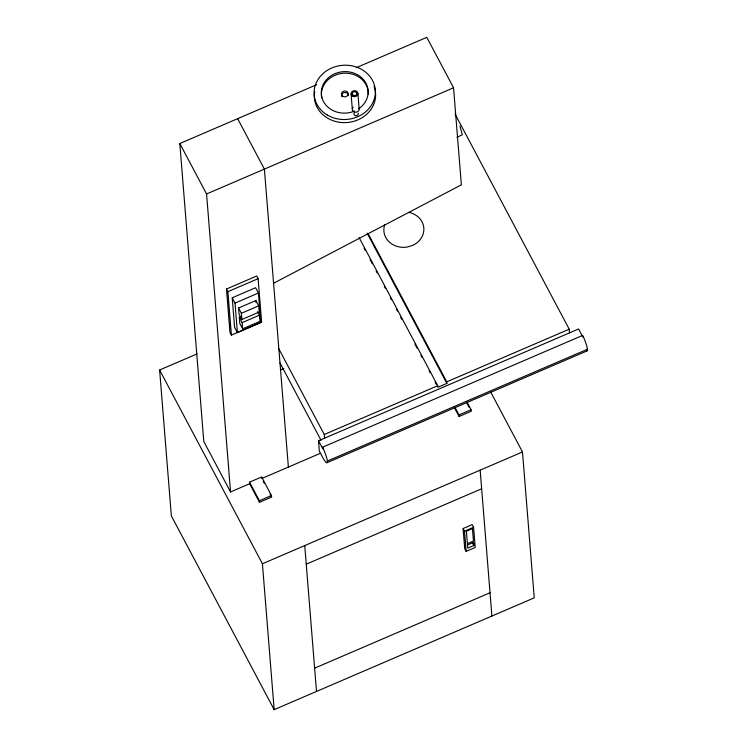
<?xml version="1.0" encoding="UTF-8"?>
<svg xmlns="http://www.w3.org/2000/svg" width="747" height="747" viewBox="0 0 747 747"><rect width="100%" height="100%" fill="white"/><g stroke="black" fill="none" stroke-linecap="round" stroke-linejoin="round"><path stroke-width="1.12" d="M273.579 283.253L461.366 184.854L453.55 87.782L426.798 37.35L356.263 67.678M232.224 297.792L255.614 287.716L258.425 293.02L260.796 322.508L237.415 332.583L234.595 327.279L232.224 297.792L235.044 303.105L237.415 332.583M235.044 303.105L258.425 293.02M249.657 483.72L259.508 502.301L271.609 497.1L271.478 495.541L261.627 476.969L249.526 482.17L249.657 483.72L230.543 491.937L203.791 441.496L179.812 143.536L316.719 84.672M230.543 491.937L206.574 193.968L453.55 87.782M456.94 137.28L462.309 134.787L459.919 125.841M226.481 289.014L256.716 276.007L258.126 278.659L261.627 322.116L231.383 335.114L229.973 332.462L226.481 289.014L227.891 291.666L231.383 335.114M227.891 291.666L258.126 278.659M238.564 308.007L255.904 300.546L258.723 305.859L259.218 312.05L241.879 319.501L239.059 314.198L238.564 308.007L241.384 313.31L241.879 319.501M241.384 313.31L258.723 305.859M257.594 311.63L259.47 315.169L259.965 321.359L242.626 328.811L239.815 323.507L239.311 317.316L241.356 316.439M242.626 328.811L242.131 322.629L259.47 315.169M490.77 392.184L522.489 451.963L534.226 597.843L274.158 709.65L171.352 515.888L159.615 370.008L197.068 353.91M280.555 369.998L283.767 368.626M324.562 438.181L324.263 434.502L437.723 385.732L359.064 237.49M437.723 385.732L437.845 387.282L446.865 383.398L446.743 381.848L569.214 329.194L455.063 114.039M587.385 349.279L327.317 461.095A13.147 2.185 66.7 0 1 323.572 459.069L319.342 451.104L318.511 440.786L578.589 328.969L582.809 336.934M318.511 440.786L322.741 448.751L322.62 447.192L582.688 335.384A13.147 2.185 66.7 0 1 586.507 350.829M261.749 478.519L320.332 453.336M326.99 462.701L587.058 350.894M259.508 502.301L259.386 500.742L271.478 495.541M471.068 409.739L471.198 411.289L459.097 416.49L458.975 414.94L471.068 409.739L466.922 401.914M274.158 709.65L262.421 563.77L522.489 451.963M306.251 564.19L481.647 488.781M463.103 528.531L472.179 524.627L473.579 527.289L475.204 547.458L466.137 551.361L464.727 548.709L463.103 528.531L464.513 531.182L466.137 551.361M464.513 531.182L473.579 527.289M467.361 545.002L473.561 542.387L473.803 545.487L467.762 548.093L467.51 544.983M314.618 668.173L490.013 592.763M467.043 403.464L469.116 407.376M368.094 233.606L446.743 381.848M367.122 233.101L446.865 383.398M454.82 407.115L458.975 414.94M454.428 407.685L459.097 416.49M364.106 248.303L365.199 250.366M370.12 259.629L372.305 263.747M376.124 270.956L377.216 273.01M384.313 286.4L385.405 288.454M390.326 297.717L391.419 299.78M396.33 309.043L397.423 311.097M400.7 317.279L401.793 319.333M414.902 344.04L417.087 348.158M420.916 355.367L422.008 357.43M429.105 370.811L430.197 372.865M435.109 382.137L436.201 384.191M472.403 542.836L473.803 545.487M237.639 118.68L264.391 169.111L288.37 467.071M179.812 143.536L206.574 193.968M278.864 348.924L324.263 434.502M279.985 362.93L321.07 440.356M239.311 317.316L242.131 322.629M263.308 481.451L264.345 483.412M270.05 494.159L271.086 496.12M249.526 482.17L259.386 500.742M159.615 370.008L262.421 563.77M569.214 329.194L569.513 332.873M480.153 470.162L491.89 616.042M357.897 93.375L359.139 108.894M351.099 93.963L352.341 109.482M304.757 545.571L316.495 691.451M255.904 300.546L256.072 302.61M341.949 96.774A3.343 2.951 -4.6 0 1 341.687 96.036M341.65 95.271A3.343 2.951 -4.6 0 1 345.263 92.525A3.343 2.951 -4.6 0 1 348.298 95.672M374.032 86.325A30.674 27.135 -4.6 0 1 347.439 122.499A30.674 27.135 -4.6 0 1 314.72 91.61M354.61 111.014A23.446 20.739 -4.6 0 1 321.294 92.768A23.446 20.739 -4.6 0 1 354.638 73.393A23.446 20.739 -4.6 0 1 359.774 108.007M358.187 113.161A2.194 1.942 -4.6 0 1 355.712 115.757A2.194 1.942 -4.6 0 1 354.452 112.61M321.77 97.913A23.446 20.739 -4.6 0 1 343.228 73.243A23.446 20.739 -4.6 0 1 368.262 94.253M358.962 108.128A3.408 3.016 -4.6 0 1 355.114 112.171A3.408 3.016 -4.6 0 1 353.154 107.269M322.62 447.192A13.147 2.185 66.7 0 1 327.317 461.095M408.721 212.325A20.029 17.713 -4.6 0 1 423.792 227.574A20.029 17.713 -4.6 0 1 412.316 245.539L407.33 247.014A20.029 17.713 -4.6 0 1 384.733 224.754M472.449 528.587L466.399 531.192L467.398 543.601L473.449 541.005L472.449 528.587M327.121 114.907A30.674 27.135 -4.6 0 0 375.255 94.215A30.674 27.135 -4.6 0 0 331.78 67.977A30.674 27.135 -4.6 0 0 327.121 114.907M342.929 96.372A3.343 2.951 -4.6 0 0 348.167 94.122A3.343 2.951 -4.6 0 0 343.433 91.265A3.343 2.951 -4.6 0 0 342.929 96.372M352.276 96.008A3.408 3.016 -4.6 0 0 357.841 94.169A3.408 3.016 -4.6 0 0 353.359 90.845A3.408 3.016 -4.6 0 0 352.276 96.008M353.07 95.168A2.194 1.942 -4.6 0 0 356.646 93.991A2.194 1.942 -4.6 0 0 353.761 91.853A2.194 1.942 -4.6 0 0 353.07 95.168"/></g></svg>
